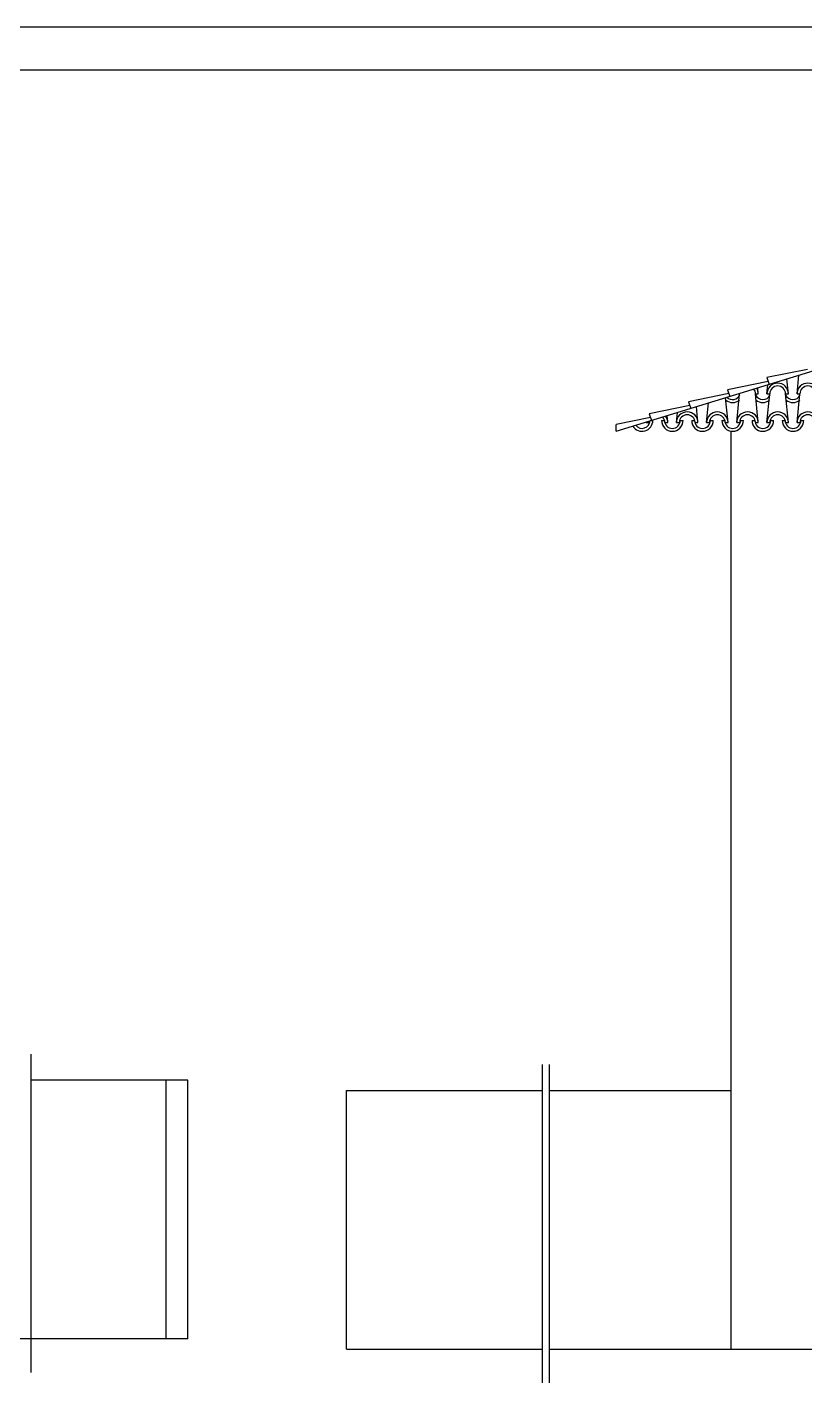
# Model space of a CAD drawing. Extents: x 3.3 to 78.4, y -0.4 to 40.7.
# Drawn here: x 53.61 to 59.02, y 30.76 to 40.2 of the extents above; entities that cross this region are included whole.
import ezdxf

# ---------------------------------------------------------------- set-up
doc = ezdxf.new("R2010")
doc.units = 0
doc.header["$MEASUREMENT"] = 0
for name, color, linetype in [('1', 1, 'CONTINUOUS'), ('2', 2, 'CONTINUOUS'), ('3', 3, 'CONTINUOUS'), ('A-DIM', 1, 'CONTINUOUS'), ('ALVENARIA', 7, 'CONTINUOUS'), ('COTAS', 1, 'CONTINUOUS')]:
    doc.layers.add(name, color=color, linetype=linetype)

msp = doc.modelspace()

# ---------------------------------------------------------------- linework, layer by layer
at = {"layer": '1'}
for p, q in [((57.706, 37.3839), (64.231, 39.3839)), ((58.4821, 37.6734), (58.4984, 37.6268)), ((58.7551, 37.7571), (58.7713, 37.7105)), ((58.2092, 37.5898), (58.2255, 37.5432)), ((57.9363, 37.5061), (57.9526, 37.4595)), ((57.706, 37.3839), (57.706, 37.431)), ((53.6308, 33.0468), (53.6308, 30.8296)), ((57.1904, 32.9754), (57.1904, 30.7583)), ((57.2404, 32.9754), (57.2404, 30.7583)), ((54.5737, 32.8653), (53.6308, 32.8653))]:
    msp.add_line(p, q, dxfattribs=at)
at = {"layer": '2', "linetype": 'Continuous'}
for p, q in [((58.9659, 37.644), (58.9789, 37.7741)), ((58.6959, 37.644), (58.6916, 37.686)), ((58.7559, 37.644), (58.7622, 37.7077)), ((58.9059, 37.644), (58.8954, 37.7485)), ((58.3359, 37.444), (58.3496, 37.5812)), ((58.4859, 37.444), (58.4685, 37.6176)), ((58.5459, 37.444), (58.5659, 37.644)), ((58.6959, 37.444), (58.6759, 37.644)), ((58.6759, 37.644), (58.6959, 37.644)), ((58.7559, 37.444), (58.7759, 37.644)), ((58.7559, 37.644), (58.7759, 37.644)), ((58.9059, 37.444), (58.8859, 37.644)), ((58.8859, 37.644), (58.9059, 37.644)), ((58.9659, 37.444), (58.9859, 37.644)), ((58.9659, 37.644), (58.9859, 37.644)), ((58.0659, 37.444), (58.061, 37.4927)), ((58.1259, 37.444), (58.1329, 37.5148)), ((58.2759, 37.444), (58.2647, 37.5552)), ((57.9159, 37.444), (57.9163, 37.4484))]:
    msp.add_line(p, q, dxfattribs=at)
for centre, radius, start, end in [((58.6209, 37.644), 0.055, 0, 37.78195), ((58.6209, 37.644), 0.075, 0, 32.09357), ((58.8309, 37.644), 0.075, 0, 180), ((58.8309, 37.644), 0.055, 0, 180), ((59.0409, 37.644), 0.075, 0, 180), ((59.0409, 37.644), 0.055, 0, 180), ((58.5171, 37.6589), 0.075, 231.25461, 308.57227), ((58.5171, 37.6589), 0.055, 224.31336, 336.4825), ((58.7271, 37.6589), 0.055, 202.95713, 336.4825), ((58.7271, 37.6589), 0.075, 231.25461, 308.57227), ((58.9371, 37.6589), 0.055, 202.95713, 336.4825), ((58.9371, 37.6589), 0.075, 231.25461, 308.57227)]:
    msp.add_arc(centre, radius, start, end, dxfattribs=at)
at = {"layer": '3', "linetype": 'Continuous'}
for p, q in [((57.9159, 37.444), (57.9359, 37.444)), ((57.9421, 37.4589), (57.9621, 37.4589)), ((58.0221, 37.4589), (58.0421, 37.4589)), ((58.0459, 37.444), (58.0659, 37.444)), ((58.1259, 37.444), (58.1459, 37.444)), ((58.1521, 37.4589), (58.1721, 37.4589)), ((58.2321, 37.4589), (58.2521, 37.4589)), ((58.2559, 37.444), (58.2759, 37.444)), ((58.3359, 37.444), (58.3559, 37.444)), ((58.3621, 37.4589), (58.3821, 37.4589)), ((58.4421, 37.4589), (58.4621, 37.4589)), ((58.4659, 37.444), (58.4859, 37.444)), ((58.5459, 37.444), (58.5659, 37.444)), ((58.5721, 37.4589), (58.5921, 37.4589)), ((58.6521, 37.4589), (58.6721, 37.4589)), ((58.6759, 37.444), (58.6959, 37.444)), ((58.7559, 37.444), (58.7759, 37.444)), ((58.7821, 37.4589), (58.8021, 37.4589)), ((58.8621, 37.4589), (58.8821, 37.4589)), ((58.8859, 37.444), (58.9059, 37.444)), ((58.9659, 37.444), (58.9859, 37.444)), ((58.9921, 37.4589), (59.0121, 37.4589))]:
    msp.add_line(p, q, dxfattribs=at)
for centre, radius, start, end in [((57.9909, 37.444), 0.055, 0, 45.33721), ((57.9909, 37.444), 0.075, 0, 37.38293), ((58.2009, 37.444), 0.075, 0, 180), ((58.2009, 37.444), 0.055, 0, 180), ((58.4109, 37.444), 0.075, 0, 180), ((58.4109, 37.444), 0.055, 0, 180), ((58.6209, 37.444), 0.075, 0, 180), ((58.6209, 37.444), 0.055, 0, 180), ((58.8309, 37.444), 0.075, 0, 180), ((58.8309, 37.444), 0.055, 0, 180), ((59.0409, 37.444), 0.075, 0, 180), ((59.0409, 37.444), 0.055, 0, 180), ((57.8871, 37.4589), 0.075, 211.40681, 0), ((57.8871, 37.4589), 0.055, 216.81642, 0), ((57.9909, 37.444), 0.075, 176.69908, 180), ((57.9909, 37.444), 0.055, 168.7448, 180), ((58.0971, 37.4589), 0.075, 180, 0), ((58.0971, 37.4589), 0.055, 180, 0), ((58.3071, 37.4589), 0.075, 180, 0), ((58.3071, 37.4589), 0.055, 180, 0), ((58.5171, 37.4589), 0.075, 180, 0), ((58.5171, 37.4589), 0.055, 180, 0), ((58.7271, 37.4589), 0.075, 180, 0), ((58.7271, 37.4589), 0.055, 180, 0), ((58.9371, 37.4589), 0.075, 180, 0), ((58.9371, 37.4589), 0.055, 180, 0)]:
    msp.add_arc(centre, radius, start, end, dxfattribs=at)
at = {"layer": 'A-DIM'}
for p, q in [((59.0374, 37.8138), (58.7551, 37.7571)), ((58.7645, 37.7301), (58.4821, 37.6734)), ((58.4915, 37.6465), (58.2092, 37.5898)), ((57.9457, 37.4792), (57.706, 37.431)), ((58.2186, 37.5628), (57.9363, 37.5061))]:
    msp.add_line(p, q, dxfattribs=at)
at = {"layer": 'ALVENARIA'}
for p, q in [((78.1353, 39.8976), (38.02, 39.8976)), ((58.506, 30.9939), (58.506, 37.3839)), ((54.5737, 31.0653), (54.5737, 32.8653)), ((54.7237, 32.8653), (54.5737, 32.8653)), ((54.7237, 31.0653), (54.7237, 32.8653)), ((55.83, 32.7939), (55.98, 32.7939)), ((55.83, 30.9939), (55.83, 32.7939)), ((55.98, 32.7939), (57.1904, 32.7939)), ((57.2404, 32.7939), (58.506, 32.7939)), ((54.7237, 31.0653), (40.4875, 31.0653)), ((55.83, 30.9939), (57.1904, 30.9939)), ((57.2404, 30.9939), (76.324, 30.9939))]:
    msp.add_line(p, q, dxfattribs=at)
at = {"layer": 'COTAS'}
msp.add_line((78.4353, 40.1976), (37.72, 40.1976), dxfattribs=at)

doc.saveas('drawing.dxf')
